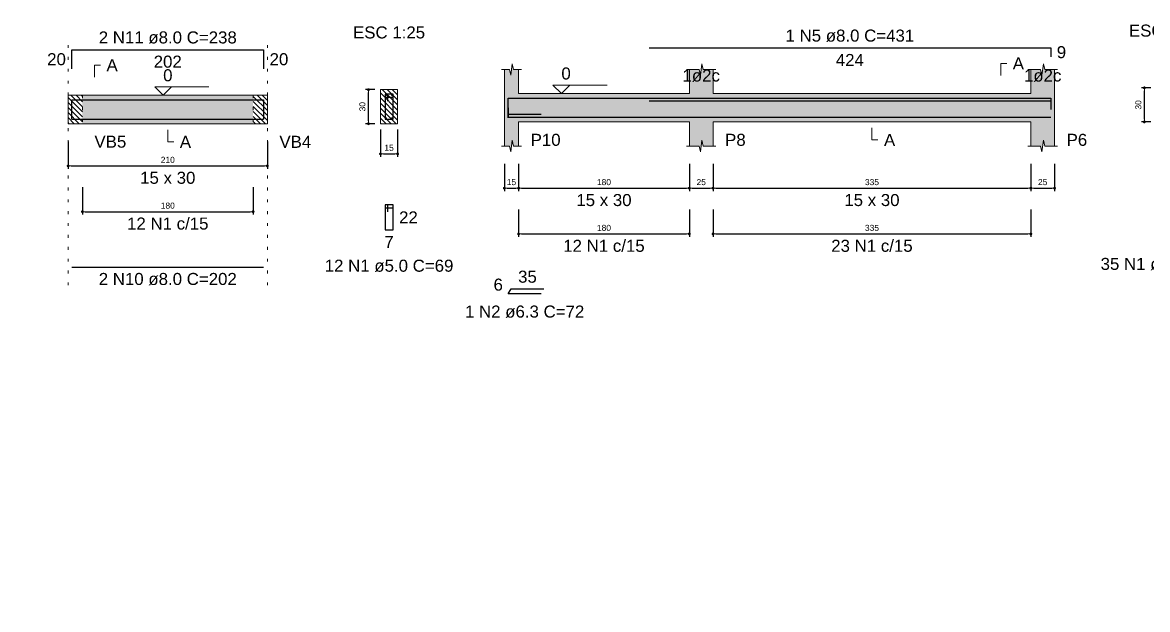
# Model space of a CAD drawing. Extents: x 5006 to 5323, y 875 to 3681.
# Drawn here: x 5200.44 to 5239.98, y 3138.17 to 3158.81 of the extents above; entities that cross this region are included whole.
import ezdxf

# ---------------------------------------------------------------- set-up
doc = ezdxf.new("R2010")
doc.units = 0
doc.header["$LTSCALE"] = 2
doc.linetypes.add('DOT2', pattern=[3.175, 0, -3.175])
for name, color, linetype, lineweight in [('Descrição da armadura', 7, 'Continuous', 5), ('DT-Barras na forma', 2, 'Continuous', 30), ('DT-Barras no corte', 5, 'Continuous', 5), ('DT-Barras rebatidas', 2, 'Continuous', 30), ('DT-Cotas', 9, 'Continuous', 5), ('DT-Forma', 5, 'Continuous', 5), ('DT-Hachura forma vigas', 252, 'Continuous', 5), ('DT-Hachura intersecção vigas', 9, 'Continuous', 5), ('DT-Hachura seção vigas', 252, 'Continuous', 5), ('DT-Pontilhado', 9, 'DOT2', 5), ('DT-Textos', 7, 'Continuous', 5), ('Textos armaduras', 7, 'Continuous', 5)]:
    doc.layers.add(name, color=color, linetype=linetype, lineweight=lineweight)
doc.styles.add('ARIAL', font='arial.ttf')
doc.styles.get("Standard").update_dxf_attribs({"font": 'arial.ttf'})
doc.dimstyles.new('UM_25.000000', dxfattribs={"dimtxt": 0.18, "dimasz": 0.1, "dimexe": 0.1, "dimexo": 0.2, "dimgap": 0, "dimtad": 1, "dimtih": 1, "dimtoh": 1, "dimdec": 1, "dimlfac": 25, "dimzin": 0, "dimdsep": 46, "dimtxsty": 'Standard', "dimcen": 0.09, "dimdle": 0.1, "dimadec": 1, "dimazin": 2, "dimtfac": 1, "dimtdec": 4, "dimtofl": 0, "dimtmove": 0, "dimatfit": 3, "dimfxl": 1, "dimtolj": 1, "dimarcsym": 0})
doc.dimstyles.new('UM_30.000000', dxfattribs={"dimtxt": 0.18, "dimasz": 0.1, "dimexe": 0.1, "dimexo": 0.2, "dimgap": 0, "dimtad": 1, "dimtih": 1, "dimtoh": 1, "dimdec": 1, "dimlfac": 30, "dimzin": 0, "dimdsep": 46, "dimtxsty": 'Standard', "dimcen": 0.09, "dimdle": 0.1, "dimadec": 1, "dimazin": 2, "dimtfac": 1, "dimtdec": 4, "dimtofl": 0, "dimtmove": 0, "dimatfit": 3, "dimfxl": 1, "dimtolj": 1, "dimarcsym": 0})
pattern_1 = [(135, (5151.0507, 3116.48628), (-0.08838835, -0.08838835), [])]

# ---------------------------------------------------------------- blocks, each defined once
blk = doc.blocks.new('_DOT')
at = {"color": 0, "linetype": 'ByBlock'}
blk.add_line((-0.5, 0), (-1, 0), dxfattribs=at)
at = {"color": 0, "linetype": 'ByBlock', "const_width": 0.5}
blk.add_lwpolyline([(-0.25, 0, 1), (0.25, 0, 1)], format="xyb", close=True, dxfattribs=at)
blk = doc.blocks.new('*D600')
at = {"layer": 'Defpoints', "color": 0, "transparency": 16777216}
for p in [(5202.05, 3154.828), (5209.05, 3154.828), (5209.05, 3153.769)]:
    blk.add_point(p, dxfattribs=at)
at = {"layer": 'DT-Cotas', "color": 0, "lineweight": -2, "transparency": 16777216}
for p, q in [((5202.05, 3154.628), (5202.05, 3153.669)), ((5209.05, 3154.628), (5209.05, 3153.669)), ((5202.15, 3153.769), (5208.95, 3153.769))]:
    blk.add_line(p, q, dxfattribs=at)
at = {"layer": 'DT-Cotas', "color": 0, "lineweight": -2, "transparency": 16777216, "xscale": 0.1, "yscale": 0.1, "zscale": 0.1, "rotation": 180}
blk.add_blockref('_DOT', (5202.05, 3153.769), dxfattribs=at)
at = {"layer": 'DT-Cotas', "color": 0, "lineweight": -2, "transparency": 16777216, "xscale": 0.1, "yscale": 0.1, "zscale": 0.1}
blk.add_blockref('_DOT', (5209.05, 3153.769), dxfattribs=at)
at = {"layer": 'DT-Cotas', "transparency": 16777216, "insert": (5205.55, 3153.981), "char_height": 0.2118, "attachment_point": 5, "rotation": 0.0057, "style": 'ARIAL'}
blk.add_mtext('\\A1;210', dxfattribs=at)
blk = doc.blocks.new('*D601')
at = {"layer": 'Defpoints', "color": 0, "transparency": 16777216}
for p in [(5202.55, 3153.218), (5208.55, 3153.218), (5208.55, 3152.159)]:
    blk.add_point(p, dxfattribs=at)
at = {"layer": 'DT-Cotas', "color": 0, "lineweight": -2, "transparency": 16777216}
for p, q in [((5202.55, 3153.018), (5202.55, 3152.059)), ((5208.55, 3153.018), (5208.55, 3152.059)), ((5202.65, 3152.159), (5208.45, 3152.159))]:
    blk.add_line(p, q, dxfattribs=at)
at = {"layer": 'DT-Cotas', "color": 0, "lineweight": -2, "transparency": 16777216, "xscale": 0.1, "yscale": 0.1, "zscale": 0.1, "rotation": 180}
blk.add_blockref('_DOT', (5202.55, 3152.159), dxfattribs=at)
at = {"layer": 'DT-Cotas', "color": 0, "lineweight": -2, "transparency": 16777216, "xscale": 0.1, "yscale": 0.1, "zscale": 0.1}
blk.add_blockref('_DOT', (5208.55, 3152.159), dxfattribs=at)
at = {"layer": 'DT-Cotas', "transparency": 16777216, "insert": (5205.55, 3152.371), "char_height": 0.2118, "attachment_point": 5, "rotation": 0.0057, "style": 'ARIAL'}
blk.add_mtext('\\A1;180', dxfattribs=at)
blk = doc.blocks.new('*D602')
at = {"layer": 'Defpoints', "color": 0, "transparency": 16777216}
for p in [(5212.602, 3156.451), (5213.026, 3156.451), (5213.026, 3155.251)]:
    blk.add_point(p, dxfattribs=at)
at = {"layer": 'DT-Cotas', "color": 0, "lineweight": -2, "transparency": 16777216}
for p, q in [((5212.826, 3156.451), (5212.502, 3156.451)), ((5212.602, 3155.351), (5212.602, 3156.351)), ((5212.826, 3155.251), (5212.502, 3155.251))]:
    blk.add_line(p, q, dxfattribs=at)
at = {"layer": 'DT-Cotas', "color": 0, "lineweight": -2, "transparency": 16777216, "xscale": 0.1, "yscale": 0.1, "zscale": 0.1}
for p, rotation in [((5212.602, 3156.451), 90), ((5212.602, 3155.251), 270)]:
    blk.add_blockref('_DOT', p, dxfattribs=dict(at, rotation=rotation))
at = {"layer": 'DT-Cotas', "transparency": 16777216, "insert": (5212.39, 3155.851), "char_height": 0.2118, "attachment_point": 5, "rotation": 90, "style": 'ARIAL'}
blk.add_mtext('\\A1;30', dxfattribs=at)
blk = doc.blocks.new('*D603')
at = {"layer": 'Defpoints', "color": 0, "transparency": 16777216}
for p in [(5213.026, 3155.251), (5213.626, 3155.251), (5213.626, 3154.192)]:
    blk.add_point(p, dxfattribs=at)
at = {"layer": 'DT-Cotas', "color": 0, "lineweight": -2, "transparency": 16777216}
for p, q in [((5213.026, 3155.051), (5213.026, 3154.092)), ((5213.626, 3155.051), (5213.626, 3154.092)), ((5213.126, 3154.192), (5213.526, 3154.192))]:
    blk.add_line(p, q, dxfattribs=at)
at = {"layer": 'DT-Cotas', "color": 0, "lineweight": -2, "transparency": 16777216, "xscale": 0.1, "yscale": 0.1, "zscale": 0.1, "rotation": 180}
blk.add_blockref('_DOT', (5213.026, 3154.192), dxfattribs=at)
at = {"layer": 'DT-Cotas', "color": 0, "lineweight": -2, "transparency": 16777216, "xscale": 0.1, "yscale": 0.1, "zscale": 0.1}
blk.add_blockref('_DOT', (5213.626, 3154.192), dxfattribs=at)
at = {"layer": 'DT-Cotas', "transparency": 16777216, "insert": (5213.326, 3154.404), "char_height": 0.2118, "attachment_point": 5, "rotation": 0.0057, "style": 'ARIAL'}
blk.add_mtext('\\A1;15', dxfattribs=at)
blk = doc.blocks.new('*D610')
at = {"layer": 'Defpoints', "color": 0, "transparency": 16777216}
for p in [(5217.378, 3154.045), (5217.878, 3154.045), (5217.878, 3152.986)]:
    blk.add_point(p, dxfattribs=at)
at = {"layer": 'DT-Cotas', "color": 0, "lineweight": -2, "transparency": 16777216}
for p, q in [((5217.378, 3153.845), (5217.378, 3152.886)), ((5217.878, 3153.845), (5217.878, 3152.886)), ((5217.478, 3152.986), (5217.778, 3152.986))]:
    blk.add_line(p, q, dxfattribs=at)
at = {"layer": 'DT-Cotas', "color": 0, "lineweight": -2, "transparency": 16777216, "xscale": 0.1, "yscale": 0.1, "zscale": 0.1, "rotation": 180}
blk.add_blockref('_DOT', (5217.378, 3152.986), dxfattribs=at)
at = {"layer": 'DT-Cotas', "color": 0, "lineweight": -2, "transparency": 16777216, "xscale": 0.1, "yscale": 0.1, "zscale": 0.1}
blk.add_blockref('_DOT', (5217.878, 3152.986), dxfattribs=at)
at = {"layer": 'DT-Cotas', "transparency": 16777216, "insert": (5217.628, 3153.197), "char_height": 0.2118, "attachment_point": 5, "rotation": 0.0057, "style": 'ARIAL'}
blk.add_mtext('\\A1;15', dxfattribs=at)
blk = doc.blocks.new('*D611')
at = {"layer": 'Defpoints', "color": 0, "transparency": 16777216}
for p in [(5217.878, 3154.045), (5223.878, 3154.045), (5223.878, 3152.986)]:
    blk.add_point(p, dxfattribs=at)
at = {"layer": 'DT-Cotas', "color": 0, "lineweight": -2, "transparency": 16777216}
for p, q in [((5217.878, 3153.845), (5217.878, 3152.886)), ((5223.878, 3153.845), (5223.878, 3152.886)), ((5217.978, 3152.986), (5223.778, 3152.986))]:
    blk.add_line(p, q, dxfattribs=at)
at = {"layer": 'DT-Cotas', "color": 0, "lineweight": -2, "transparency": 16777216, "xscale": 0.1, "yscale": 0.1, "zscale": 0.1, "rotation": 180}
blk.add_blockref('_DOT', (5217.878, 3152.986), dxfattribs=at)
at = {"layer": 'DT-Cotas', "color": 0, "lineweight": -2, "transparency": 16777216, "xscale": 0.1, "yscale": 0.1, "zscale": 0.1}
blk.add_blockref('_DOT', (5223.878, 3152.986), dxfattribs=at)
at = {"layer": 'DT-Cotas', "transparency": 16777216, "insert": (5220.878, 3153.197), "char_height": 0.2118, "attachment_point": 5, "rotation": 0.0057, "style": 'ARIAL'}
blk.add_mtext('\\A1;180', dxfattribs=at)
blk = doc.blocks.new('*D612')
at = {"layer": 'Defpoints', "color": 0, "transparency": 16777216}
for p in [(5223.878, 3154.045), (5224.711, 3154.045), (5224.711, 3152.986)]:
    blk.add_point(p, dxfattribs=at)
at = {"layer": 'DT-Cotas', "color": 0, "lineweight": -2, "transparency": 16777216}
for p, q in [((5223.878, 3153.845), (5223.878, 3152.886)), ((5224.711, 3153.845), (5224.711, 3152.886)), ((5223.978, 3152.986), (5224.611, 3152.986))]:
    blk.add_line(p, q, dxfattribs=at)
at = {"layer": 'DT-Cotas', "color": 0, "lineweight": -2, "transparency": 16777216, "xscale": 0.1, "yscale": 0.1, "zscale": 0.1, "rotation": 180}
blk.add_blockref('_DOT', (5223.878, 3152.986), dxfattribs=at)
at = {"layer": 'DT-Cotas', "color": 0, "lineweight": -2, "transparency": 16777216, "xscale": 0.1, "yscale": 0.1, "zscale": 0.1}
blk.add_blockref('_DOT', (5224.711, 3152.986), dxfattribs=at)
at = {"layer": 'DT-Cotas', "transparency": 16777216, "insert": (5224.295, 3153.197), "char_height": 0.2118, "attachment_point": 5, "rotation": 0.0057, "style": 'ARIAL'}
blk.add_mtext('\\A1;25', dxfattribs=at)
blk = doc.blocks.new('*D613')
at = {"layer": 'Defpoints', "color": 0, "transparency": 16777216}
for p in [(5224.711, 3154.045), (5235.878, 3154.045), (5235.878, 3152.986)]:
    blk.add_point(p, dxfattribs=at)
at = {"layer": 'DT-Cotas', "color": 0, "lineweight": -2, "transparency": 16777216}
for p, q in [((5224.711, 3153.845), (5224.711, 3152.886)), ((5235.878, 3153.845), (5235.878, 3152.886)), ((5224.811, 3152.986), (5235.778, 3152.986))]:
    blk.add_line(p, q, dxfattribs=at)
at = {"layer": 'DT-Cotas', "color": 0, "lineweight": -2, "transparency": 16777216, "xscale": 0.1, "yscale": 0.1, "zscale": 0.1, "rotation": 180}
blk.add_blockref('_DOT', (5224.711, 3152.986), dxfattribs=at)
at = {"layer": 'DT-Cotas', "color": 0, "lineweight": -2, "transparency": 16777216, "xscale": 0.1, "yscale": 0.1, "zscale": 0.1}
blk.add_blockref('_DOT', (5235.878, 3152.986), dxfattribs=at)
at = {"layer": 'DT-Cotas', "transparency": 16777216, "insert": (5230.295, 3153.197), "char_height": 0.2118, "attachment_point": 5, "rotation": 0.0057, "style": 'ARIAL'}
blk.add_mtext('\\A1;335', dxfattribs=at)
blk = doc.blocks.new('*D614')
at = {"layer": 'Defpoints', "color": 0, "transparency": 16777216}
for p in [(5235.878, 3154.045), (5236.711, 3154.045), (5236.711, 3152.986)]:
    blk.add_point(p, dxfattribs=at)
at = {"layer": 'DT-Cotas', "color": 0, "lineweight": -2, "transparency": 16777216}
for p, q in [((5235.878, 3153.845), (5235.878, 3152.886)), ((5236.711, 3153.845), (5236.711, 3152.886)), ((5235.978, 3152.986), (5236.611, 3152.986))]:
    blk.add_line(p, q, dxfattribs=at)
at = {"layer": 'DT-Cotas', "color": 0, "lineweight": -2, "transparency": 16777216, "xscale": 0.1, "yscale": 0.1, "zscale": 0.1, "rotation": 180}
blk.add_blockref('_DOT', (5235.878, 3152.986), dxfattribs=at)
at = {"layer": 'DT-Cotas', "color": 0, "lineweight": -2, "transparency": 16777216, "xscale": 0.1, "yscale": 0.1, "zscale": 0.1}
blk.add_blockref('_DOT', (5236.711, 3152.986), dxfattribs=at)
at = {"layer": 'DT-Cotas', "transparency": 16777216, "insert": (5236.295, 3153.197), "char_height": 0.2118, "attachment_point": 5, "rotation": 0.0057, "style": 'ARIAL'}
blk.add_mtext('\\A1;25', dxfattribs=at)
blk = doc.blocks.new('*D615')
at = {"layer": 'Defpoints', "color": 0, "transparency": 16777216}
for p in [(5217.878, 3152.435), (5223.878, 3152.435), (5223.878, 3151.376)]:
    blk.add_point(p, dxfattribs=at)
at = {"layer": 'DT-Cotas', "color": 0, "lineweight": -2, "transparency": 16777216}
for p, q in [((5217.878, 3152.235), (5217.878, 3151.276)), ((5223.878, 3152.235), (5223.878, 3151.276)), ((5217.978, 3151.376), (5223.778, 3151.376))]:
    blk.add_line(p, q, dxfattribs=at)
at = {"layer": 'DT-Cotas', "color": 0, "lineweight": -2, "transparency": 16777216, "xscale": 0.1, "yscale": 0.1, "zscale": 0.1, "rotation": 180}
blk.add_blockref('_DOT', (5217.878, 3151.376), dxfattribs=at)
at = {"layer": 'DT-Cotas', "color": 0, "lineweight": -2, "transparency": 16777216, "xscale": 0.1, "yscale": 0.1, "zscale": 0.1}
blk.add_blockref('_DOT', (5223.878, 3151.376), dxfattribs=at)
at = {"layer": 'DT-Cotas', "transparency": 16777216, "insert": (5220.878, 3151.588), "char_height": 0.2118, "attachment_point": 5, "rotation": 0.0057, "style": 'ARIAL'}
blk.add_mtext('\\A1;180', dxfattribs=at)
blk = doc.blocks.new('*D616')
at = {"layer": 'Defpoints', "color": 0, "transparency": 16777216}
for p in [(5224.711, 3152.435), (5235.878, 3152.435), (5235.878, 3151.376)]:
    blk.add_point(p, dxfattribs=at)
at = {"layer": 'DT-Cotas', "color": 0, "lineweight": -2, "transparency": 16777216}
for p, q in [((5224.711, 3152.235), (5224.711, 3151.276)), ((5235.878, 3152.235), (5235.878, 3151.276)), ((5224.811, 3151.376), (5235.778, 3151.376))]:
    blk.add_line(p, q, dxfattribs=at)
at = {"layer": 'DT-Cotas', "color": 0, "lineweight": -2, "transparency": 16777216, "xscale": 0.1, "yscale": 0.1, "zscale": 0.1, "rotation": 180}
blk.add_blockref('_DOT', (5224.711, 3151.376), dxfattribs=at)
at = {"layer": 'DT-Cotas', "color": 0, "lineweight": -2, "transparency": 16777216, "xscale": 0.1, "yscale": 0.1, "zscale": 0.1}
blk.add_blockref('_DOT', (5235.878, 3151.376), dxfattribs=at)
at = {"layer": 'DT-Cotas', "transparency": 16777216, "insert": (5230.295, 3151.588), "char_height": 0.2118, "attachment_point": 5, "rotation": 0.0057, "style": 'ARIAL'}
blk.add_mtext('\\A1;335', dxfattribs=at)
blk = doc.blocks.new('*D617')
at = {"layer": 'Defpoints', "color": 0, "transparency": 16777216}
for p in [(5239.868, 3156.515), (5240.291, 3156.515), (5240.291, 3155.315)]:
    blk.add_point(p, dxfattribs=at)
at = {"layer": 'DT-Cotas', "color": 0, "lineweight": -2, "transparency": 16777216}
for p, q in [((5240.091, 3156.515), (5239.768, 3156.515)), ((5239.868, 3155.415), (5239.868, 3156.415)), ((5240.091, 3155.315), (5239.768, 3155.315))]:
    blk.add_line(p, q, dxfattribs=at)
at = {"layer": 'DT-Cotas', "color": 0, "lineweight": -2, "transparency": 16777216, "xscale": 0.1, "yscale": 0.1, "zscale": 0.1}
for p, rotation in [((5239.868, 3156.515), 90), ((5239.868, 3155.315), 270)]:
    blk.add_blockref('_DOT', p, dxfattribs=dict(at, rotation=rotation))
at = {"layer": 'DT-Cotas', "transparency": 16777216, "insert": (5239.656, 3155.915), "char_height": 0.2118, "attachment_point": 5, "rotation": 90, "style": 'ARIAL'}
blk.add_mtext('\\A1;30', dxfattribs=at)

msp = doc.modelspace()

# ---------------------------------------------------------------- hatches: boundary and pattern name
at = {"layer": 'DT-Hachura forma vigas', "linetype": 'Continuous'}
for points in [[(5236.7112, 3154.4681), (5236.7112, 3155.3155), (5236.7112, 3156.3155), (5236.7112, 3157.1628), (5236.3695, 3157.1628), (5236.3195, 3157.3628), (5236.2695, 3156.9628), (5236.2195, 3157.1628), (5235.8779, 3157.1628), (5235.8779, 3156.3155), (5224.7112, 3156.3155), (5224.7112, 3157.1628), (5224.3695, 3157.1628), (5224.3195, 3157.3628), (5224.2695, 3156.9628), (5224.2195, 3157.1628), (5223.8779, 3157.1628), (5223.8779, 3156.3155), (5217.8779, 3156.3155), (5217.8779, 3157.1628), (5217.7029, 3157.1628), (5217.6529, 3157.3628), (5217.6029, 3156.9628), (5217.5529, 3157.1628), (5217.3779, 3157.1628), (5217.3779, 3156.3155), (5217.3779, 3155.3155), (5217.3779, 3154.4681), (5217.5529, 3154.4681), (5217.6029, 3154.2681), (5217.6529, 3154.6681), (5217.7029, 3154.4681), (5217.8779, 3154.4681), (5217.8779, 3155.3155), (5223.8779, 3155.3155), (5223.8779, 3154.4681), (5224.2195, 3154.4681), (5224.2695, 3154.2681), (5224.3195, 3154.6681), (5224.3695, 3154.4681), (5224.7112, 3154.4681), (5224.7112, 3155.3155), (5235.8779, 3155.3155), (5235.8779, 3154.4681), (5236.2195, 3154.4681), (5236.2695, 3154.2681), (5236.3195, 3154.6681), (5236.3695, 3154.4681), (5236.7112, 3154.4681)], [(5202.5497, 3155.2514), (5208.5497, 3155.2514), (5208.5497, 3156.2514), (5202.5497, 3156.2514), (5202.5497, 3155.2514)]]:
    msp.add_hatch(color=256, dxfattribs=at).paths.add_polyline_path(points)
at = {"layer": 'DT-Hachura intersecção vigas', "linetype": 'Continuous'}
h = msp.add_hatch(dxfattribs=at)
h.set_pattern_fill('ANSI31', color=256, angle=90, style=0)
h.set_pattern_definition(pattern_1)
h.paths.add_polyline_path([(5202.0497, 3155.2514), (5202.5497, 3155.2514), (5202.5497, 3156.2514), (5202.0497, 3156.2514), (5202.0497, 3155.2514)])
h = msp.add_hatch(dxfattribs=at)
h.set_pattern_fill('ANSI31', color=256, angle=90, style=0)
h.set_pattern_definition(pattern_1)
h.paths.add_polyline_path([(5208.5497, 3155.2514), (5209.0497, 3155.2514), (5209.0497, 3156.2514), (5208.5497, 3156.2514), (5208.5497, 3155.2514)])
at = {"layer": 'DT-Hachura seção vigas', "linetype": 'Continuous'}
h = msp.add_hatch(dxfattribs=at)
h.set_pattern_fill('ANSI31', color=256, angle=90, style=0)
h.set_pattern_definition(pattern_1)
h.paths.add_polyline_path([(5213.0257, 3155.2514), (5213.0257, 3155.2514), (5213.6257, 3155.2514), (5213.6257, 3156.4514), (5213.0257, 3156.4514), (5213.0257, 3155.2514)])

# ---------------------------------------------------------------- linework, layer by layer
msp.add_circle((5244.6953, 3175.6256), 78.188)
at = {"layer": 'DT-Barras na forma'}
for p, q in [((5213.2857, 3156.2914), (5213.1857, 3156.2914)), ((5213.1857, 3156.2914), (5213.1857, 3155.4114)), ((5213.4657, 3156.2914), (5213.1857, 3156.2914)), ((5213.1857, 3156.2914), (5213.1857, 3156.1914)), ((5213.1857, 3156.1914), (5213.4357, 3156.1914)), ((5213.2857, 3156.0414), (5213.2857, 3156.2914)), ((5213.4657, 3155.4114), (5213.4657, 3156.2914)), ((5217.5112, 3155.5831), (5218.6689, 3155.5831)), ((5213.1857, 3155.4114), (5213.4657, 3155.4114))]:
    msp.add_line(p, q, dxfattribs=at)
for points in [[(5202.1831, 3155.4136), (5202.1831, 3156.0881), (5208.9164, 3156.0881), (5208.9164, 3155.4136)], [(5217.5112, 3155.4604), (5217.5112, 3156.1521), (5236.5779, 3156.1521), (5236.5779, 3155.8455)], [(5222.4612, 3156.0588), (5236.5779, 3156.0588), (5236.5779, 3155.7521)], [(5217.5112, 3155.8121), (5217.5112, 3155.4788), (5236.5779, 3155.4788)], [(5202.1831, 3155.4147), (5208.9164, 3155.4147)]]:
    msp.add_lwpolyline(points, dxfattribs=at)
at = {"layer": 'DT-Barras no corte'}
for centre in [(5213.2217, 3156.2554), (5213.4297, 3156.2554), (5213.2217, 3155.4474), (5213.4297, 3155.4474)]:
    msp.add_circle(centre, 0.016, dxfattribs=at)
at = {"layer": 'DT-Barras rebatidas'}
for p, q in [((5222.4612, 3157.9171), (5236.5779, 3157.9171)), ((5236.5779, 3157.9171), (5236.5779, 3157.6105)), ((5202.1831, 3157.1786), (5202.1831, 3157.8531)), ((5202.1831, 3157.8531), (5208.9164, 3157.8531)), ((5208.9164, 3157.8531), (5208.9164, 3157.1786)), ((5213.2857, 3152.398), (5213.1857, 3152.398)), ((5213.1857, 3152.398), (5213.1857, 3151.518)), ((5213.4657, 3152.398), (5213.1857, 3152.398)), ((5213.1857, 3152.398), (5213.1857, 3152.298)), ((5213.2857, 3152.148), (5213.2857, 3152.398)), ((5213.4657, 3151.518), (5213.4657, 3152.398)), ((5213.1857, 3152.298), (5213.4357, 3152.298)), ((5213.1857, 3151.518), (5213.4657, 3151.518)), ((5202.1831, 3150.2044), (5208.9164, 3150.2044)), ((5217.5112, 3149.2698), (5217.6112, 3149.443)), ((5218.6689, 3149.2698), (5217.5112, 3149.2698)), ((5217.6112, 3149.443), (5218.7689, 3149.443))]:
    msp.add_line(p, q, dxfattribs=at)
at = {"layer": 'DT-Forma'}
for p, q in [((5217.2779, 3157.1627), (5217.5529, 3157.1627)), ((5217.3779, 3156.3155), (5217.3779, 3157.1627)), ((5217.5529, 3157.1627), (5217.6029, 3156.9627)), ((5217.6029, 3156.9627), (5217.6529, 3157.3627)), ((5217.6529, 3157.3627), (5217.7029, 3157.1627)), ((5217.7029, 3157.1627), (5217.9779, 3157.1627)), ((5217.8779, 3157.1627), (5217.8779, 3156.3155)), ((5223.7779, 3157.1627), (5224.2195, 3157.1627)), ((5223.8779, 3156.3155), (5223.8779, 3157.1627)), ((5224.2195, 3157.1627), (5224.2695, 3156.9627)), ((5224.2695, 3156.9627), (5224.3195, 3157.3627)), ((5224.3195, 3157.3627), (5224.3695, 3157.1627)), ((5224.3695, 3157.1627), (5224.8112, 3157.1627)), ((5224.7112, 3157.1627), (5224.7112, 3156.3155)), ((5235.7779, 3157.1627), (5236.2195, 3157.1627)), ((5235.8779, 3156.3155), (5235.8779, 3157.1627)), ((5236.2195, 3157.1627), (5236.2695, 3156.9627)), ((5236.2695, 3156.9627), (5236.3195, 3157.3627)), ((5236.3195, 3157.3627), (5236.3695, 3157.1627)), ((5236.3695, 3157.1627), (5236.8112, 3157.1627)), ((5236.7112, 3157.1627), (5236.7112, 3156.3155)), ((5213.6257, 3156.4514), (5213.0257, 3156.4514)), ((5213.0257, 3156.4514), (5213.0257, 3156.4514)), ((5213.0257, 3156.4514), (5213.0257, 3155.2514)), ((5213.6257, 3155.2514), (5213.6257, 3156.4514)), ((5213.6257, 3156.4514), (5213.6257, 3156.4514)), ((5202.0497, 3156.2514), (5202.5497, 3156.2514)), ((5202.5497, 3156.2514), (5208.5497, 3156.2514)), ((5208.5497, 3156.2514), (5209.0497, 3156.2514)), ((5217.8779, 3156.3155), (5223.8779, 3156.3155)), ((5224.7112, 3156.3155), (5235.8779, 3156.3155)), ((5202.0497, 3155.2514), (5202.5497, 3155.2514)), ((5202.5497, 3155.2514), (5208.5497, 3155.2514)), ((5208.5497, 3155.2514), (5209.0497, 3155.2514)), ((5213.0257, 3155.2514), (5213.6257, 3155.2514)), ((5213.0257, 3155.2514), (5213.0257, 3155.2514)), ((5213.6257, 3155.2514), (5213.6257, 3155.2514)), ((5217.3779, 3155.3155), (5217.3779, 3154.4683)), ((5217.8779, 3154.4683), (5217.8779, 3155.3155)), ((5217.8779, 3155.3155), (5223.8779, 3155.3155)), ((5223.8779, 3155.3155), (5223.8779, 3154.4683)), ((5224.7112, 3154.4683), (5224.7112, 3155.3155)), ((5224.7112, 3155.3155), (5235.8779, 3155.3155)), ((5235.8779, 3155.3155), (5235.8779, 3154.4683)), ((5236.7112, 3154.4683), (5236.7112, 3155.3155)), ((5217.2779, 3154.4683), (5217.5529, 3154.4683)), ((5217.5529, 3154.4683), (5217.6029, 3154.2683)), ((5217.6029, 3154.2683), (5217.6529, 3154.6683)), ((5217.6529, 3154.6683), (5217.7029, 3154.4683)), ((5217.7029, 3154.4683), (5217.9779, 3154.4683)), ((5223.7779, 3154.4683), (5224.2195, 3154.4683)), ((5224.2195, 3154.4683), (5224.2695, 3154.2683)), ((5224.2695, 3154.2683), (5224.3195, 3154.6683)), ((5224.3195, 3154.6683), (5224.3695, 3154.4683)), ((5224.3695, 3154.4683), (5224.8112, 3154.4683)), ((5235.7779, 3154.4683), (5236.2195, 3154.4683)), ((5236.2195, 3154.4683), (5236.2695, 3154.2683)), ((5236.2695, 3154.2683), (5236.3195, 3154.6683)), ((5236.3195, 3154.6683), (5236.3695, 3154.4683)), ((5236.3695, 3154.4683), (5236.8112, 3154.4683))]:
    msp.add_line(p, q, dxfattribs=at)
at = {"layer": 'DT-Forma', "linetype": 'Continuous'}
for p, q in [((5202.0497, 3155.2514), (5202.0497, 3156.2514)), ((5209.0497, 3156.2514), (5209.0497, 3155.2514)), ((5217.3779, 3155.3155), (5217.3779, 3156.3155)), ((5236.7112, 3156.3155), (5236.7112, 3155.3155))]:
    msp.add_line(p, q, dxfattribs=at)
at = {"layer": 'DT-Pontilhado', "ltscale": 0.05}
for p, q in [((5202.0497, 3149.569), (5202.0497, 3158.2767)), ((5209.0497, 3149.569), (5209.0497, 3158.2767)), ((5202.5497, 3156.2514), (5202.5497, 3155.2514)), ((5208.5497, 3156.2514), (5208.5497, 3155.2514))]:
    msp.add_line(p, q, dxfattribs=at)
at = {"layer": 'DT-Textos'}
for points in [[(5202.9733, 3156.8868), (5202.9733, 3157.3104), (5203.1851, 3157.3104)], [(5234.8189, 3156.9509), (5234.8189, 3157.3745), (5235.0307, 3157.3745)], [(5205.6841, 3156.5479), (5205.3875, 3156.2514), (5205.091, 3156.5479), (5206.9972, 3156.5479)], [(5219.6779, 3156.612), (5219.3813, 3156.3155), (5219.0848, 3156.612), (5220.991, 3156.612)], [(5205.5497, 3155.0396), (5205.5497, 3154.616), (5205.7615, 3154.616)], [(5230.2945, 3155.1037), (5230.2945, 3154.6801), (5230.5063, 3154.6801)]]:
    msp.add_lwpolyline(points, dxfattribs=at)

# ---------------------------------------------------------------- texts
at = {"layer": 'Descrição da armadura', "linetype": 'Continuous', "char_height": 0.4236, "attachment_point": 8, "line_spacing_factor": 0.798, "style": 'ARIAL'}
for s, insert, width in [('2 N11 ø8.0 C=238', (5205.5497, 3158.0649), 9.7294), ('1 N5 ø8.0 C=431', (5229.5195, 3158.1289), 9.069495), ('12 N1 c/15', (5205.5497, 3151.5237), 5.738683), ('12 N1 c/15', (5220.8779, 3150.7406), 5.738683), ('23 N1 c/15', (5230.2945, 3150.7406), 5.738683), ('2 N10 ø8.0 C=202', (5205.5497, 3149.569), 9.7294), ('1 N2 ø6.3 C=72', (5218.09, 3148.4226), 8.40959)]:
    msp.add_mtext(s, dxfattribs=dict(at, insert=insert, width=width))
at = {"layer": 'Descrição da armadura', "color": 7, "linetype": 'Continuous', "char_height": 0.4236, "width": 9.069495, "attachment_point": 8, "line_spacing_factor": 0.798, "style": 'ARIAL'}
for s, insert in [('12 N1 ø5.0 C=69', (5213.3257, 3150.0354)), ('35 N1 ø5.0 C=69', (5240.5915, 3150.0995))]:
    msp.add_mtext(s, dxfattribs=dict(at, insert=insert))
at = {"layer": 'DT-Textos', "char_height": 0.4236, "line_spacing_factor": 0.798, "style": 'ARIAL'}
for s, insert, width, attachment_point in [('ESC 1:25', (5240.5915, 3158.3099), 5.079187, 8), ('ESC 1:25', (5213.3257, 3158.2458), 5.079187, 8), ('A', (5203.3969, 3157.0986), 0.791486, 7), ('A', (5235.2425, 3157.1627), 0.791486, 7), ('0', (5205.3875, 3156.7385), 0.659958, 7), ('0', (5219.3813, 3156.8026), 0.659958, 7), ('1ø2c ', (5224.2945, 3156.7249), 2.967784, 8), ('1ø2c ', (5236.2945, 3156.7249), 2.967784, 8), ('VB5', (5202.9733, 3154.4042), 2.242931, 7), ('A', (5205.9733, 3154.4042), 0.791486, 7), ('VB4', (5209.4733, 3154.4042), 2.242931, 7), ('P10', (5218.3015, 3154.4683), 2.111403, 7), ('P8', (5225.1348, 3154.4683), 1.451445, 7), ('A', (5230.7181, 3154.4683), 0.791486, 7), ('P6', (5237.1348, 3154.4683), 1.451445, 7), ('15 x 30', (5205.5497, 3153.1334), 3.892537, 8), ('15 x 30', (5220.8779, 3152.3503), 3.892537, 8), ('15 x 30', (5230.2945, 3152.3503), 3.892537, 8)]:
    msp.add_mtext(s, dxfattribs=dict(at, insert=insert, width=width, attachment_point=attachment_point))
at = {"layer": 'Textos armaduras', "linetype": 'Continuous', "char_height": 0.4236, "attachment_point": 7, "line_spacing_factor": 0.798, "style": 'ARIAL'}
for s, insert, width in [('9', (5236.7897, 3157.552), 0.659905), ('20', (5201.3114, 3157.304), 1.31981), ('202', (5205.0548, 3157.2177), 1.979715), ('20', (5209.1282, 3157.304), 1.31981), ('424', (5229.0246, 3157.2817), 1.979715), ('35', (5217.8601, 3149.6548), 1.31981), ('6', (5216.9973, 3149.3749), 0.659905)]:
    msp.add_mtext(s, dxfattribs=dict(at, insert=insert, width=width))
at = {"layer": 'Textos armaduras', "color": 7, "linetype": 'Continuous', "char_height": 0.4236, "attachment_point": 7, "line_spacing_factor": 0.798, "style": 'ARIAL'}
for s, insert, width in [('22', (5213.6775, 3151.7462), 1.31981), ('7', (5213.1608, 3150.8826), 0.659905)]:
    msp.add_mtext(s, dxfattribs=dict(at, insert=insert, width=width))

# ---------------------------------------------------------------- dimensions: what is measured, and where the dimension line sits
at = {"layer": 'DT-Cotas'}
for base, p1, p2, picture, middle in [((5212.6021, 3156.4514), (5213.0257, 3155.2514), (5213.0257, 3156.4514), '*D602', (5212.3903, 3155.8514)), ((5239.8679, 3156.5155), (5240.2915, 3155.3155), (5240.2915, 3156.5155), '*D617', (5239.6561, 3155.9155))]:
    dim = msp.add_linear_dim(base=base, p1=p1, p2=p2, angle=90, dimstyle='UM_25.000000', override={"dimtxt": 0.2118, "dimasz": 0.1, "dimexe": 0.1, "dimexo": 0.2, "dimtad": 1, "dimtih": 0, "dimtoh": 0, "dimdec": 1, "dimlfac": 25, "dimzin": 8, "dimtxsty": 'ARIAL', "dimblk": 'DOT', "dimblk1": 'DOT', "dimblk2": 'DOT', "dimsah": 1, "dimdle": 0.1, "dimse1": 0, "dimse2": 0, "dimclrt": 256, "dimadec": 1, "dimazin": 3, "dimtmove": 2, "dimldrblk": 'DOT'}, dxfattribs=at)
    dim.commit()
    dim.dimension.update_dxf_attribs({"geometry": picture, "text_midpoint": middle, "dimtype": 160, "text_rotation": 90})
for base, p1, p2, dimstyle, override, picture, middle in [((5213.6257, 3154.1924), (5213.0257, 3155.2514), (5213.6257, 3155.2514), 'UM_25.000000', {"dimtxt": 0.2118, "dimasz": 0.1, "dimexe": 0.1, "dimexo": 0.2, "dimtad": 1, "dimtih": 0, "dimtoh": 0, "dimdec": 1, "dimlfac": 25, "dimzin": 8, "dimtxsty": 'ARIAL', "dimblk": 'DOT', "dimblk1": 'DOT', "dimblk2": 'DOT', "dimsah": 1, "dimdle": 0.1, "dimse1": 0, "dimse2": 0, "dimclrt": 256, "dimadec": 1, "dimazin": 3, "dimtmove": 2, "dimldrblk": 'DOT'}, '*D603', (5213.3257, 3154.4042)), ((5209.0497, 3153.7688), (5202.0497, 3154.8278), (5209.0497, 3154.8278), 'UM_30.000000', {"dimtxt": 0.2118, "dimasz": 0.1, "dimexe": 0.1, "dimexo": 0.2, "dimtad": 1, "dimtih": 0, "dimtoh": 0, "dimdec": 1, "dimlfac": 30, "dimzin": 8, "dimtxsty": 'ARIAL', "dimblk": 'DOT', "dimblk1": 'DOT', "dimblk2": 'DOT', "dimsah": 1, "dimdle": 0.1, "dimse1": 0, "dimse2": 0, "dimclrt": 256, "dimadec": 1, "dimazin": 3, "dimtmove": 2, "dimldrblk": 'DOT'}, '*D600', (5205.5497, 3153.9806)), ((5217.8779, 3152.9857), (5217.3779, 3154.0447), (5217.8779, 3154.0447), 'UM_30.000000', {"dimtxt": 0.2118, "dimasz": 0.1, "dimexe": 0.1, "dimexo": 0.2, "dimtad": 1, "dimtih": 0, "dimtoh": 0, "dimdec": 1, "dimlfac": 30, "dimzin": 8, "dimtxsty": 'ARIAL', "dimblk": 'DOT', "dimblk1": 'DOT', "dimblk2": 'DOT', "dimsah": 1, "dimdle": 0.1, "dimse1": 0, "dimse2": 0, "dimclrt": 256, "dimadec": 1, "dimazin": 3, "dimtmove": 2, "dimldrblk": 'DOT'}, '*D610', (5217.6279, 3153.1975)), ((5223.8779, 3152.9857), (5217.8779, 3154.0447), (5223.8779, 3154.0447), 'UM_30.000000', {"dimtxt": 0.2118, "dimasz": 0.1, "dimexe": 0.1, "dimexo": 0.2, "dimtad": 1, "dimtih": 0, "dimtoh": 0, "dimdec": 1, "dimlfac": 30, "dimzin": 8, "dimtxsty": 'ARIAL', "dimblk": 'DOT', "dimblk1": 'DOT', "dimblk2": 'DOT', "dimsah": 1, "dimdle": 0.1, "dimse1": 0, "dimse2": 0, "dimclrt": 256, "dimadec": 1, "dimazin": 3, "dimtmove": 2, "dimldrblk": 'DOT'}, '*D611', (5220.8779, 3153.1975)), ((5224.7112, 3152.9857), (5223.8779, 3154.0447), (5224.7112, 3154.0447), 'UM_30.000000', {"dimtxt": 0.2118, "dimasz": 0.1, "dimexe": 0.1, "dimexo": 0.2, "dimtad": 1, "dimtih": 0, "dimtoh": 0, "dimdec": 1, "dimlfac": 30, "dimzin": 8, "dimtxsty": 'ARIAL', "dimblk": 'DOT', "dimblk1": 'DOT', "dimblk2": 'DOT', "dimsah": 1, "dimdle": 0.1, "dimse1": 0, "dimse2": 0, "dimclrt": 256, "dimadec": 1, "dimazin": 3, "dimtmove": 2, "dimldrblk": 'DOT'}, '*D612', (5224.2945, 3153.1975)), ((5235.8779, 3152.9857), (5224.7112, 3154.0447), (5235.8779, 3154.0447), 'UM_30.000000', {"dimtxt": 0.2118, "dimasz": 0.1, "dimexe": 0.1, "dimexo": 0.2, "dimtad": 1, "dimtih": 0, "dimtoh": 0, "dimdec": 1, "dimlfac": 30, "dimzin": 8, "dimtxsty": 'ARIAL', "dimblk": 'DOT', "dimblk1": 'DOT', "dimblk2": 'DOT', "dimsah": 1, "dimdle": 0.1, "dimse1": 0, "dimse2": 0, "dimclrt": 256, "dimadec": 1, "dimazin": 3, "dimtmove": 2, "dimldrblk": 'DOT'}, '*D613', (5230.2945, 3153.1975)), ((5236.7112, 3152.9857), (5235.8779, 3154.0447), (5236.7112, 3154.0447), 'UM_30.000000', {"dimtxt": 0.2118, "dimasz": 0.1, "dimexe": 0.1, "dimexo": 0.2, "dimtad": 1, "dimtih": 0, "dimtoh": 0, "dimdec": 1, "dimlfac": 30, "dimzin": 8, "dimtxsty": 'ARIAL', "dimblk": 'DOT', "dimblk1": 'DOT', "dimblk2": 'DOT', "dimsah": 1, "dimdle": 0.1, "dimse1": 0, "dimse2": 0, "dimclrt": 256, "dimadec": 1, "dimazin": 3, "dimtmove": 2, "dimldrblk": 'DOT'}, '*D614', (5236.2945, 3153.1975)), ((5208.5497, 3152.1591), (5202.5497, 3153.2181), (5208.5497, 3153.2181), 'UM_30.000000', {"dimtxt": 0.2118, "dimasz": 0.1, "dimexe": 0.1, "dimexo": 0.2, "dimtad": 1, "dimtih": 0, "dimtoh": 0, "dimdec": 1, "dimlfac": 30, "dimzin": 8, "dimtxsty": 'ARIAL', "dimblk": 'DOT', "dimblk1": 'DOT', "dimblk2": 'DOT', "dimsah": 1, "dimdle": 0.1, "dimse1": 0, "dimse2": 0, "dimclrt": 256, "dimadec": 1, "dimazin": 3, "dimtmove": 2, "dimldrblk": 'DOT'}, '*D601', (5205.5497, 3152.3709)), ((5223.8779, 3151.376), (5217.8779, 3152.435), (5223.8779, 3152.435), 'UM_30.000000', {"dimtxt": 0.2118, "dimasz": 0.1, "dimexe": 0.1, "dimexo": 0.2, "dimtad": 1, "dimtih": 0, "dimtoh": 0, "dimdec": 1, "dimlfac": 30, "dimzin": 8, "dimtxsty": 'ARIAL', "dimblk": 'DOT', "dimblk1": 'DOT', "dimblk2": 'DOT', "dimsah": 1, "dimdle": 0.1, "dimse1": 0, "dimse2": 0, "dimclrt": 256, "dimadec": 1, "dimazin": 3, "dimtmove": 2, "dimldrblk": 'DOT'}, '*D615', (5220.8779, 3151.5878)), ((5235.8779, 3151.376), (5224.7112, 3152.435), (5235.8779, 3152.435), 'UM_30.000000', {"dimtxt": 0.2118, "dimasz": 0.1, "dimexe": 0.1, "dimexo": 0.2, "dimtad": 1, "dimtih": 0, "dimtoh": 0, "dimdec": 1, "dimlfac": 30, "dimzin": 8, "dimtxsty": 'ARIAL', "dimblk": 'DOT', "dimblk1": 'DOT', "dimblk2": 'DOT', "dimsah": 1, "dimdle": 0.1, "dimse1": 0, "dimse2": 0, "dimclrt": 256, "dimadec": 1, "dimazin": 3, "dimtmove": 2, "dimldrblk": 'DOT'}, '*D616', (5230.2945, 3151.5878))]:
    dim = msp.add_linear_dim(base=base, p1=p1, p2=p2, dimstyle=dimstyle, override=override, dxfattribs=at)
    dim.commit()
    dim.dimension.update_dxf_attribs({"geometry": picture, "text_midpoint": middle, "dimtype": 160, "text_rotation": 0.00573})

doc.saveas('drawing.dxf')
